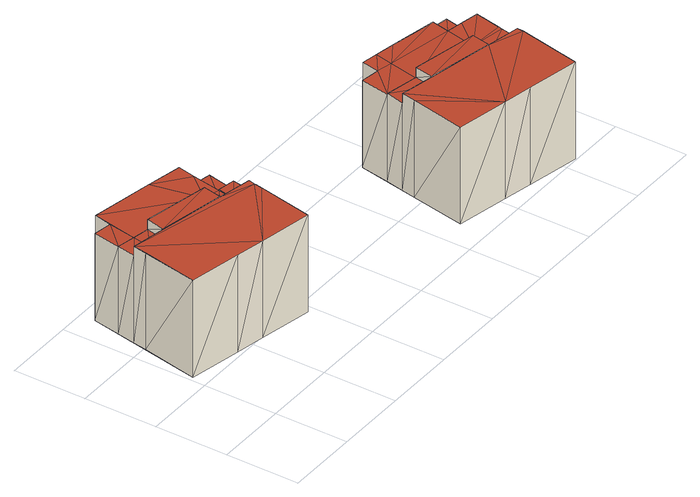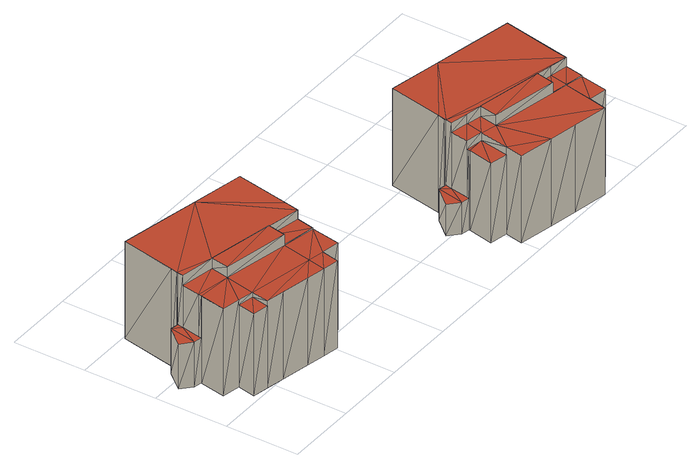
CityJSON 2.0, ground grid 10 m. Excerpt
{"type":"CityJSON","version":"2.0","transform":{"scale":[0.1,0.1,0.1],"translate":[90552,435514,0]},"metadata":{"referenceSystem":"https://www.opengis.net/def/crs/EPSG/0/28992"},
"CityObjects":{
"building1":{"type":"Building","attributes":{"TerrainHeight":1.28,"bron_tex":"UltraCAM-X 10cm juni 2008","voll_tex":"complete","bron_geo":"Lidar 15-30 punten - nov. 2008","status":"1"},"geometry":[{"type":"MultiSurface","lod":"2","boundaries":[[[0,1,2]],[[2,3,0]],[[4,5,6]],[[6,7,4]],[[8,9,10]],[[10,11,12]],[[13,8,10]],[[10,12,13]],[[1,14,15]],[[15,2,1]],[[16,17,18]],[[18,19,16]],[[20,21,22]],[[22,23,20]],[[24,20,23]],[[23,25,17]],[[17,16,26]],[[26,27,28]],[[28,29,24]],[[24,23,17]],[[17,26,28]],[[28,24,17]],[[30,31,32]],[[32,33,30]],[[34,35,36]],[[36,37,38]],[[38,39,40]],[[40,41,42]],[[42,43,44]],[[44,45,34]],[[34,36,38]],[[38,40,42]],[[42,44,34]],[[34,38,42]],[[46,47,48]],[[48,49,50]],[[50,51,46]],[[46,48,50]],[[52,53,54]],[[55,56,57]],[[58,59,60]],[[60,61,62]],[[63,64,65]],[[65,66,67]],[[67,68,69]],[[69,70,71]],[[71,72,52]],[[52,54,55]],[[55,57,58]],[[58,60,62]],[[63,65,67]],[[67,69,71]],[[71,52,55]],[[55,58,62]],[[62,63,67]],[[67,71,55]],[[55,62,67]],[[0,3,32]],[[32,31,0]],[[17,25,31]],[[31,30,17]],[[18,17,30]],[[30,33,18]],[[45,44,33]],[[33,32,45]],[[53,52,36]],[[36,35,53]],[[73,53,35]],[[35,34,73]],[[2,15,34]],[[34,74,2]],[[3,2,74]],[[74,45,3]],[[19,18,44]],[[44,75,19]],[[7,6,75]],[[75,43,7]],[[47,46,43]],[[43,42,47]],[[68,67,42]],[[42,41,68]],[[69,68,41]],[[41,40,69]],[[70,69,40]],[[40,39,70]],[[71,70,39]],[[39,38,71]],[[72,71,38]],[[38,37,72]],[[52,72,37]],[[37,36,52]],[[64,63,51]],[[51,50,64]],[[65,64,50]],[[50,49,65]],[[66,65,49]],[[49,48,66]],[[67,66,48]],[[48,47,67]],[[25,23,1]],[[1,0,25]],[[16,19,6]],[[6,5,16]],[[11,10,5]],[[5,4,11]],[[46,76,4]],[[4,7,46]],[[61,60,9]],[[9,8,61]],[[62,61,8]],[[8,13,62]],[[63,62,13]],[[13,12,63]],[[76,51,12]],[[12,11,76]],[[77,73,15]],[[15,14,77]],[[23,22,14]],[[14,1,23]],[[54,77,22]],[[22,21,54]],[[55,54,21]],[[21,20,55]],[[56,55,20]],[[20,24,56]],[[57,56,24]],[[24,29,57]],[[58,57,29]],[[29,28,58]],[[59,58,28]],[[28,27,59]],[[60,59,27]],[[27,26,60]],[[10,9,26]],[[26,16,10]]],"semantics":{"surfaces":[{"type":"RoofSurface"},{"type":"GroundSurface"},{"type":"WallSurface"}],"values":[0,0,0,0,0,0,0,0,0,0,0,0,0,0,0,0,0,0,0,0,0,0,0,0,0,0,0,0,0,0,0,0,0,0,0,0,0,0,1,1,1,1,1,1,1,1,1,1,1,1,1,1,1,1,1,1,1,2,2,2,2,2,2,2,2,2,2,2,2,2,2,2,2,2,2,2,2,2,2,2,2,2,2,2,2,2,2,2,2,2,2,2,2,2,2,2,2,2,2,2,2,2,2,2,2,2,2,2,2,2,2,2,2,2,2,2,2,2,2,2,2,2,2,2,2,2,2,2,2,2,2,2,2,2,2]}}]},
"building2":{"type":"Building","attributes":{"TerrainHeight":1.28,"bron_tex":"UltraCAM-X 10cm juni 2008","voll_tex":"complete","bron_geo":"Lidar 15-30 punten - nov. 2008","status":"1"},"geometry":[{"type":"MultiSurface","lod":"2","boundaries":[[[78,79,80]],[[80,81,78]],[[82,83,84]],[[84,85,82]],[[86,87,88]],[[88,89,86]],[[90,91,92]],[[92,88,87]],[[87,90,92]],[[93,89,94]],[[94,95,93]],[[96,86,89]],[[89,93,97]],[[97,98,99]],[[99,96,89]],[[89,97,99]],[[100,101,87]],[[87,86,102]],[[102,103,100]],[[100,87,102]],[[101,104,90]],[[90,87,101]],[[105,106,107]],[[107,108,109]],[[109,110,105]],[[105,107,109]],[[111,112,113]],[[113,114,115]],[[115,116,117]],[[117,118,119]],[[120,121,122]],[[122,111,113]],[[113,115,117]],[[117,119,120]],[[120,122,113]],[[113,117,120]],[[123,124,125]],[[125,126,123]],[[127,128,129]],[[129,130,131]],[[131,132,133]],[[134,135,136]],[[137,138,139]],[[139,140,141]],[[142,143,144]],[[144,145,146]],[[146,147,127]],[[127,129,131]],[[131,133,134]],[[134,136,137]],[[137,139,141]],[[142,144,146]],[[146,127,131]],[[131,134,137]],[[137,141,142]],[[142,146,131]],[[131,137,142]],[[138,137,110]],[[110,109,138]],[[139,138,109]],[[109,108,139]],[[140,139,108]],[[108,107,140]],[[141,140,107]],[[107,106,141]],[[127,147,112]],[[112,111,127]],[[148,127,111]],[[111,122,148]],[[82,85,122]],[[122,121,82]],[[95,94,120]],[[120,119,95]],[[106,105,119]],[[119,118,106]],[[142,141,118]],[[118,117,142]],[[143,142,117]],[[117,116,143]],[[144,143,116]],[[116,115,144]],[[145,144,115]],[[115,114,145]],[[146,145,114]],[[114,113,146]],[[147,146,113]],[[113,112,147]],[[83,82,125]],[[125,124,83]],[[89,88,124]],[[124,123,89]],[[94,89,123]],[[123,126,94]],[[121,120,126]],[[126,125,121]],[[133,149,79]],[[79,78,133]],[[134,133,78]],[[78,81,134]],[[150,148,85]],[[85,84,150]],[[88,92,84]],[[84,83,88]],[[128,150,92]],[[92,91,128]],[[129,128,91]],[[91,90,129]],[[105,151,93]],[[93,95,105]],[[81,80,86]],[[86,96,81]],[[135,134,96]],[[96,99,135]],[[136,135,99]],[[99,98,136]],[[137,136,98]],[[98,97,137]],[[151,110,97]],[[97,93,151]],[[131,152,101]],[[101,100,131]],[[132,131,100]],[[100,103,132]],[[149,132,103]],[[103,102,149]],[[80,79,102]],[[102,86,80]],[[130,129,90]],[[90,104,130]],[[152,130,104]],[[104,101,152]]],"semantics":{"surfaces":[{"type":"RoofSurface"},{"type":"GroundSurface"},{"type":"WallSurface"}],"values":[0,0,0,0,0,0,0,0,0,0,0,0,0,0,0,0,0,0,0,0,0,0,0,0,0,0,0,0,0,0,0,0,0,0,0,0,0,0,1,1,1,1,1,1,1,1,1,1,1,1,1,1,1,1,1,1,1,2,2,2,2,2,2,2,2,2,2,2,2,2,2,2,2,2,2,2,2,2,2,2,2,2,2,2,2,2,2,2,2,2,2,2,2,2,2,2,2,2,2,2,2,2,2,2,2,2,2,2,2,2,2,2,2,2,2,2,2,2,2,2,2,2,2,2,2,2,2,2,2,2,2]}}]}
},
"vertices":[
[77,233,125],[55,237,125],[50,212,125],[72,208,125],[214,206,125],[190,210,125],[185,186,125],[210,181,125],[222,245,113],[197,250,113],[190,210,113],[214,206,113],[215,209,113],[215,211,113],[30,242,125],[25,217,125],[190,210,124],[168,215,124],[163,190,124],[185,186,124],[62,276,124],[37,280,124],[30,242,124],[55,237,124],[67,300,124],[77,233,124],[197,250,124],[202,274,124],[154,284,124],[115,291,124],[168,215,139],[77,233,139],[72,208,139],[163,190,139],[25,217,138],[22,198,138],[7,121,138],[79,107,138],[119,99,138],[191,85,138],[206,160,138],[208,170,138],[208,172,138],[210,181,138],[163,190,138],[72,208,138],[210,181,45],[208,172,45],[219,170,45],[240,194,45],[226,207,45],[215,209,45],[7,121,0],[22,198,0],[37,280,0],[62,276,0],[67,300,0],[115,291,0],[154,284,0],[202,274,0],[197,250,0],[222,245,0],[215,211,0],[215,209,0],[226,207,0],[240,194,0],[219,170,0],[208,172,0],[208,170,0],[206,160,0],[191,85,0],[119,99,0],[79,107,0],[25,217,0],[50,212,138],[185,186,138],[214,206,45],[30,242,0],
[632,191,117],[610,195,117],[605,171,117],[627,167,117],[501,123,125],[506,148,125],[460,157,125],[455,132,125],[605,171,124],[514,188,124],[506,148,124],[597,130,124],[492,193,124],[467,197,124],[460,157,124],[644,121,124],[592,105,124],[639,96,124],[627,167,124],[645,126,124],[645,127,124],[652,162,124],[545,208,124],[519,213,124],[610,195,124],[584,200,124],[497,217,124],[639,96,64],[638,88,64],[649,86,64],[670,111,64],[656,124,64],[645,126,64],[451,113,138],[437,38,138],[509,24,138],[549,16,138],[621,2,138],[636,78,138],[638,87,138],[638,88,138],[639,96,138],[592,105,138],[501,123,138],[455,132,138],[597,130,139],[506,148,139],[501,123,139],[592,105,139],[451,113,0],[467,197,0],[492,193,0],[497,217,0],[545,208,0],[584,200,0],[632,191,0],[627,167,0],[652,162,0],[645,127,0],[645,126,0],[656,124,0],[670,111,0],[649,86,0],[638,88,0],[638,87,0],[636,78,0],[621,2,0],[549,16,0],[509,24,0],[437,38,0],[455,132,0],[610,195,0],[460,157,0],[644,121,64],[519,213,0]
]}
